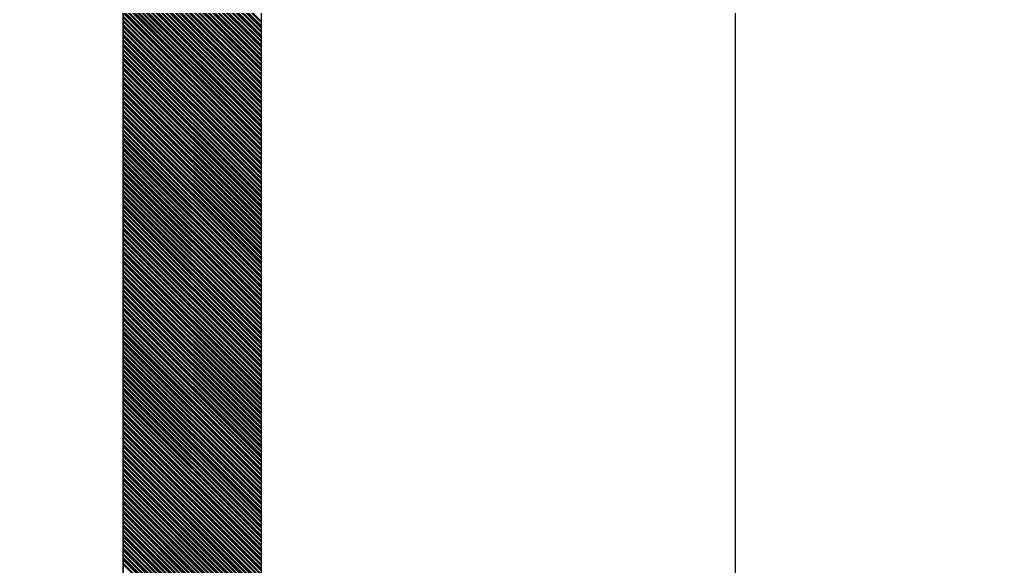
# Model space of a CAD drawing. Extents: x 735054 to 735644, y 4350981 to 4352008.
# Drawn here: x 735292.92 to 735299.99, y 4351954.66 to 4351958.62 of the extents above; entities that cross this region are included whole.
import ezdxf

# ---------------------------------------------------------------- set-up
doc = ezdxf.new("R2010")
doc.units = 0
doc.layers.get('0').update_dxf_attribs({"linetype": 'CONTINUOUS'})

msp = doc.modelspace()

# ---------------------------------------------------------------- linework, layer by layer
at = {"color": 0, "linetype": 'CONTINUOUS'}
for p, q in [((735293.67, 4351881.01), (735293.67, 4351981.01)), ((735293.67, 4351881.01), (735293.67, 4351981.01)), ((735294.67, 4351881.01), (735294.67, 4351981.01)), ((735294.67, 4351881.01), (735294.67, 4351981.01)), ((735294.67, 4351958.6), (735293.67, 4351959.6)), ((735294.67, 4351958.6), (735293.67, 4351959.6)), ((735294.67, 4351958.59), (735293.67, 4351959.59)), ((735294.67, 4351958.59), (735293.67, 4351959.59)), ((735294.67, 4351958.57), (735293.67, 4351959.57)), ((735294.67, 4351958.57), (735293.67, 4351959.57)), ((735294.67, 4351958.56), (735293.67, 4351959.56)), ((735294.67, 4351958.56), (735293.67, 4351959.56)), ((735294.67, 4351958.55), (735293.67, 4351959.55)), ((735294.67, 4351958.55), (735293.67, 4351959.55)), ((735294.67, 4351958.53), (735293.67, 4351959.53)), ((735294.67, 4351958.53), (735293.67, 4351959.53)), ((735294.67, 4351958.52), (735293.67, 4351959.52)), ((735294.67, 4351958.52), (735293.67, 4351959.52)), ((735294.67, 4351958.5), (735293.67, 4351959.5)), ((735294.67, 4351958.5), (735293.67, 4351959.5)), ((735294.67, 4351958.49), (735293.67, 4351959.49)), ((735294.67, 4351958.49), (735293.67, 4351959.49)), ((735294.67, 4351958.48), (735293.67, 4351959.48)), ((735294.67, 4351958.48), (735293.67, 4351959.48)), ((735294.67, 4351958.46), (735293.67, 4351959.46)), ((735294.67, 4351958.46), (735293.67, 4351959.46)), ((735294.67, 4351958.45), (735293.67, 4351959.45)), ((735294.67, 4351958.45), (735293.67, 4351959.45)), ((735294.67, 4351958.43), (735293.67, 4351959.43)), ((735294.67, 4351958.43), (735293.67, 4351959.43)), ((735294.67, 4351958.42), (735293.67, 4351959.42)), ((735294.67, 4351958.42), (735293.67, 4351959.42)), ((735294.67, 4351958.41), (735293.67, 4351959.41)), ((735294.67, 4351958.41), (735293.67, 4351959.41)), ((735294.67, 4351958.39), (735293.67, 4351959.39)), ((735294.67, 4351958.39), (735293.67, 4351959.39)), ((735294.67, 4351958.38), (735293.67, 4351959.38)), ((735294.67, 4351958.38), (735293.67, 4351959.38)), ((735294.67, 4351958.36), (735293.67, 4351959.36)), ((735294.67, 4351958.36), (735293.67, 4351959.36)), ((735294.67, 4351958.35), (735293.67, 4351959.35)), ((735294.67, 4351958.35), (735293.67, 4351959.35)), ((735294.67, 4351958.33), (735293.67, 4351959.33)), ((735294.67, 4351958.33), (735293.67, 4351959.33)), ((735294.67, 4351958.32), (735293.67, 4351959.32)), ((735294.67, 4351958.32), (735293.67, 4351959.32)), ((735294.67, 4351958.31), (735293.67, 4351959.31)), ((735294.67, 4351958.31), (735293.67, 4351959.31)), ((735294.67, 4351958.29), (735293.67, 4351959.29)), ((735294.67, 4351958.29), (735293.67, 4351959.29)), ((735294.67, 4351958.28), (735293.67, 4351959.28)), ((735294.67, 4351958.28), (735293.67, 4351959.28)), ((735294.67, 4351958.26), (735293.67, 4351959.26)), ((735294.67, 4351958.26), (735293.67, 4351959.26)), ((735294.67, 4351958.25), (735293.67, 4351959.25)), ((735294.67, 4351958.25), (735293.67, 4351959.25)), ((735294.67, 4351958.24), (735293.67, 4351959.24)), ((735294.67, 4351958.24), (735293.67, 4351959.24)), ((735294.67, 4351958.22), (735293.67, 4351959.22)), ((735294.67, 4351958.22), (735293.67, 4351959.22)), ((735294.67, 4351958.21), (735293.67, 4351959.21)), ((735294.67, 4351958.21), (735293.67, 4351959.21)), ((735294.67, 4351958.19), (735293.67, 4351959.19)), ((735294.67, 4351958.19), (735293.67, 4351959.19)), ((735294.67, 4351958.18), (735293.67, 4351959.18)), ((735294.67, 4351958.18), (735293.67, 4351959.18)), ((735294.67, 4351958.16), (735293.67, 4351959.16)), ((735294.67, 4351958.16), (735293.67, 4351959.16)), ((735294.67, 4351958.15), (735293.67, 4351959.15)), ((735294.67, 4351958.15), (735293.67, 4351959.15)), ((735294.67, 4351958.14), (735293.67, 4351959.14)), ((735294.67, 4351958.14), (735293.67, 4351959.14)), ((735294.67, 4351958.12), (735293.67, 4351959.12)), ((735294.67, 4351958.12), (735293.67, 4351959.12)), ((735294.67, 4351958.11), (735293.67, 4351959.11)), ((735294.67, 4351958.11), (735293.67, 4351959.11)), ((735294.67, 4351958.09), (735293.67, 4351959.09)), ((735294.67, 4351958.09), (735293.67, 4351959.09)), ((735294.67, 4351958.08), (735293.67, 4351959.08)), ((735294.67, 4351958.08), (735293.67, 4351959.08)), ((735294.67, 4351958.07), (735293.67, 4351959.07)), ((735294.67, 4351958.07), (735293.67, 4351959.07)), ((735294.67, 4351958.05), (735293.67, 4351959.05)), ((735294.67, 4351958.05), (735293.67, 4351959.05)), ((735294.67, 4351958.04), (735293.67, 4351959.04)), ((735294.67, 4351958.04), (735293.67, 4351959.04)), ((735294.67, 4351958.02), (735293.67, 4351959.02)), ((735294.67, 4351958.02), (735293.67, 4351959.02)), ((735294.67, 4351958.01), (735293.67, 4351959.01)), ((735294.67, 4351958.01), (735293.67, 4351959.01)), ((735294.67, 4351958), (735293.67, 4351959)), ((735294.67, 4351958), (735293.67, 4351959)), ((735294.67, 4351957.98), (735293.67, 4351958.98)), ((735294.67, 4351957.98), (735293.67, 4351958.98)), ((735294.67, 4351957.97), (735293.67, 4351958.97)), ((735294.67, 4351957.97), (735293.67, 4351958.97)), ((735294.67, 4351957.95), (735293.67, 4351958.95)), ((735294.67, 4351957.95), (735293.67, 4351958.95)), ((735294.67, 4351957.94), (735293.67, 4351958.94)), ((735294.67, 4351957.94), (735293.67, 4351958.94)), ((735294.67, 4351957.92), (735293.67, 4351958.92)), ((735294.67, 4351957.92), (735293.67, 4351958.92)), ((735294.67, 4351957.91), (735293.67, 4351958.91)), ((735294.67, 4351957.91), (735293.67, 4351958.91)), ((735294.67, 4351957.9), (735293.67, 4351958.9)), ((735294.67, 4351957.9), (735293.67, 4351958.9)), ((735294.67, 4351957.88), (735293.67, 4351958.88)), ((735294.67, 4351957.88), (735293.67, 4351958.88)), ((735294.67, 4351957.87), (735293.67, 4351958.87)), ((735294.67, 4351957.87), (735293.67, 4351958.87)), ((735294.67, 4351957.85), (735293.67, 4351958.85)), ((735294.67, 4351957.85), (735293.67, 4351958.85)), ((735294.67, 4351957.84), (735293.67, 4351958.84)), ((735294.67, 4351957.84), (735293.67, 4351958.84)), ((735294.67, 4351957.83), (735293.67, 4351958.83)), ((735294.67, 4351957.83), (735293.67, 4351958.83)), ((735294.67, 4351957.81), (735293.67, 4351958.81)), ((735294.67, 4351957.81), (735293.67, 4351958.81)), ((735294.67, 4351957.8), (735293.67, 4351958.8)), ((735294.67, 4351957.8), (735293.67, 4351958.8)), ((735294.67, 4351957.78), (735293.67, 4351958.78)), ((735294.67, 4351957.78), (735293.67, 4351958.78)), ((735294.67, 4351957.77), (735293.67, 4351958.77)), ((735294.67, 4351957.77), (735293.67, 4351958.77)), ((735294.67, 4351957.75), (735293.67, 4351958.75)), ((735294.67, 4351957.75), (735293.67, 4351958.75)), ((735294.67, 4351957.74), (735293.67, 4351958.74)), ((735294.67, 4351957.74), (735293.67, 4351958.74)), ((735294.67, 4351957.73), (735293.67, 4351958.73)), ((735294.67, 4351957.73), (735293.67, 4351958.73)), ((735294.67, 4351957.71), (735293.67, 4351958.71)), ((735294.67, 4351957.71), (735293.67, 4351958.71)), ((735294.67, 4351957.7), (735293.67, 4351958.7)), ((735294.67, 4351957.7), (735293.67, 4351958.7)), ((735294.67, 4351957.68), (735293.67, 4351958.68)), ((735294.67, 4351957.68), (735293.67, 4351958.68)), ((735294.67, 4351957.67), (735293.67, 4351958.67)), ((735294.67, 4351957.67), (735293.67, 4351958.67)), ((735294.67, 4351957.66), (735293.67, 4351958.66)), ((735294.67, 4351957.66), (735293.67, 4351958.66)), ((735294.67, 4351957.64), (735293.67, 4351958.64)), ((735294.67, 4351957.64), (735293.67, 4351958.64)), ((735294.67, 4351957.63), (735293.67, 4351958.63)), ((735294.67, 4351957.63), (735293.67, 4351958.63)), ((735294.67, 4351957.61), (735293.67, 4351958.61)), ((735294.67, 4351957.61), (735293.67, 4351958.61)), ((735294.67, 4351957.6), (735293.67, 4351958.6)), ((735294.67, 4351957.6), (735293.67, 4351958.6)), ((735294.67, 4351957.58), (735293.67, 4351958.58)), ((735294.67, 4351957.58), (735293.67, 4351958.58)), ((735294.67, 4351957.57), (735293.67, 4351958.57)), ((735294.67, 4351957.57), (735293.67, 4351958.57)), ((735294.67, 4351957.56), (735293.67, 4351958.56)), ((735294.67, 4351957.56), (735293.67, 4351958.56)), ((735294.67, 4351957.54), (735293.67, 4351958.54)), ((735294.67, 4351957.54), (735293.67, 4351958.54)), ((735294.67, 4351957.53), (735293.67, 4351958.53)), ((735294.67, 4351957.53), (735293.67, 4351958.53)), ((735294.67, 4351957.51), (735293.67, 4351958.51)), ((735294.67, 4351957.51), (735293.67, 4351958.51)), ((735294.67, 4351957.5), (735293.67, 4351958.5)), ((735294.67, 4351957.5), (735293.67, 4351958.5)), ((735294.67, 4351957.49), (735293.67, 4351958.49)), ((735294.67, 4351957.49), (735293.67, 4351958.49)), ((735294.67, 4351957.47), (735293.67, 4351958.47)), ((735294.67, 4351957.47), (735293.67, 4351958.47)), ((735294.67, 4351957.46), (735293.67, 4351958.46)), ((735294.67, 4351957.46), (735293.67, 4351958.46)), ((735294.67, 4351957.44), (735293.67, 4351958.44)), ((735294.67, 4351957.44), (735293.67, 4351958.44)), ((735294.67, 4351957.43), (735293.67, 4351958.43)), ((735294.67, 4351957.43), (735293.67, 4351958.43)), ((735294.67, 4351957.42), (735293.67, 4351958.42)), ((735294.67, 4351957.42), (735293.67, 4351958.42)), ((735294.67, 4351957.4), (735293.67, 4351958.4)), ((735294.67, 4351957.4), (735293.67, 4351958.4)), ((735294.67, 4351957.39), (735293.67, 4351958.39)), ((735294.67, 4351957.39), (735293.67, 4351958.39)), ((735294.67, 4351957.37), (735293.67, 4351958.37)), ((735294.67, 4351957.37), (735293.67, 4351958.37)), ((735294.67, 4351957.36), (735293.67, 4351958.36)), ((735294.67, 4351957.36), (735293.67, 4351958.36)), ((735294.67, 4351957.34), (735293.67, 4351958.34)), ((735294.67, 4351957.34), (735293.67, 4351958.34)), ((735294.67, 4351957.33), (735293.67, 4351958.33)), ((735294.67, 4351957.33), (735293.67, 4351958.33)), ((735294.67, 4351957.32), (735293.67, 4351958.32)), ((735294.67, 4351957.32), (735293.67, 4351958.32)), ((735294.67, 4351957.3), (735293.67, 4351958.3)), ((735294.67, 4351957.3), (735293.67, 4351958.3)), ((735294.67, 4351957.29), (735293.67, 4351958.29)), ((735294.67, 4351957.29), (735293.67, 4351958.29)), ((735294.67, 4351957.27), (735293.67, 4351958.27)), ((735294.67, 4351957.27), (735293.67, 4351958.27)), ((735294.67, 4351957.26), (735293.67, 4351958.26)), ((735294.67, 4351957.26), (735293.67, 4351958.26)), ((735294.67, 4351957.25), (735293.67, 4351958.25)), ((735294.67, 4351957.25), (735293.67, 4351958.25)), ((735294.67, 4351957.23), (735293.67, 4351958.23)), ((735294.67, 4351957.23), (735293.67, 4351958.23)), ((735294.67, 4351957.22), (735293.67, 4351958.22)), ((735294.67, 4351957.22), (735293.67, 4351958.22)), ((735294.67, 4351957.2), (735293.67, 4351958.2)), ((735294.67, 4351957.2), (735293.67, 4351958.2)), ((735294.67, 4351957.19), (735293.67, 4351958.19)), ((735294.67, 4351957.19), (735293.67, 4351958.19)), ((735294.67, 4351957.17), (735293.67, 4351958.17)), ((735294.67, 4351957.17), (735293.67, 4351958.17)), ((735294.67, 4351957.16), (735293.67, 4351958.16)), ((735294.67, 4351957.16), (735293.67, 4351958.16)), ((735294.67, 4351957.15), (735293.67, 4351958.15)), ((735294.67, 4351957.15), (735293.67, 4351958.15)), ((735294.67, 4351957.13), (735293.67, 4351958.13)), ((735294.67, 4351957.13), (735293.67, 4351958.13)), ((735294.67, 4351957.12), (735293.67, 4351958.12)), ((735294.67, 4351957.12), (735293.67, 4351958.12)), ((735294.67, 4351957.1), (735293.67, 4351958.1)), ((735294.67, 4351957.1), (735293.67, 4351958.1)), ((735294.67, 4351957.09), (735293.67, 4351958.09)), ((735294.67, 4351957.09), (735293.67, 4351958.09)), ((735294.67, 4351957.08), (735293.67, 4351958.08)), ((735294.67, 4351957.08), (735293.67, 4351958.08)), ((735294.67, 4351957.06), (735293.67, 4351958.06)), ((735294.67, 4351957.06), (735293.67, 4351958.06)), ((735294.67, 4351957.05), (735293.67, 4351958.05)), ((735294.67, 4351957.05), (735293.67, 4351958.05)), ((735294.67, 4351957.03), (735293.67, 4351958.03)), ((735294.67, 4351957.03), (735293.67, 4351958.03)), ((735294.67, 4351957.02), (735293.67, 4351958.02)), ((735294.67, 4351957.02), (735293.67, 4351958.02)), ((735294.67, 4351957.01), (735293.67, 4351958.01)), ((735294.67, 4351957.01), (735293.67, 4351958.01)), ((735294.67, 4351956.99), (735293.67, 4351957.99)), ((735294.67, 4351956.99), (735293.67, 4351957.99)), ((735294.67, 4351956.98), (735293.67, 4351957.98)), ((735294.67, 4351956.98), (735293.67, 4351957.98)), ((735294.67, 4351956.96), (735293.67, 4351957.96)), ((735294.67, 4351956.96), (735293.67, 4351957.96)), ((735294.67, 4351956.95), (735293.67, 4351957.95)), ((735294.67, 4351956.95), (735293.67, 4351957.95)), ((735294.67, 4351956.93), (735293.67, 4351957.93)), ((735294.67, 4351956.93), (735293.67, 4351957.93)), ((735294.67, 4351956.92), (735293.67, 4351957.92)), ((735294.67, 4351956.92), (735293.67, 4351957.92)), ((735294.67, 4351956.91), (735293.67, 4351957.91)), ((735294.67, 4351956.91), (735293.67, 4351957.91)), ((735294.67, 4351956.89), (735293.67, 4351957.89)), ((735294.67, 4351956.89), (735293.67, 4351957.89)), ((735294.67, 4351956.88), (735293.67, 4351957.88)), ((735294.67, 4351956.88), (735293.67, 4351957.88)), ((735294.67, 4351956.86), (735293.67, 4351957.86)), ((735294.67, 4351956.86), (735293.67, 4351957.86)), ((735294.67, 4351956.85), (735293.67, 4351957.85)), ((735294.67, 4351956.85), (735293.67, 4351957.85)), ((735294.67, 4351956.84), (735293.67, 4351957.84)), ((735294.67, 4351956.84), (735293.67, 4351957.84)), ((735294.67, 4351956.82), (735293.67, 4351957.82)), ((735294.67, 4351956.82), (735293.67, 4351957.82)), ((735294.67, 4351956.81), (735293.67, 4351957.81)), ((735294.67, 4351956.81), (735293.67, 4351957.81)), ((735294.67, 4351956.79), (735293.67, 4351957.79)), ((735294.67, 4351956.79), (735293.67, 4351957.79)), ((735294.67, 4351956.78), (735293.67, 4351957.78)), ((735294.67, 4351956.78), (735293.67, 4351957.78)), ((735294.67, 4351956.76), (735293.67, 4351957.76)), ((735294.67, 4351956.76), (735293.67, 4351957.76)), ((735294.67, 4351956.75), (735293.67, 4351957.75)), ((735294.67, 4351956.75), (735293.67, 4351957.75)), ((735294.67, 4351956.74), (735293.67, 4351957.74)), ((735294.67, 4351956.74), (735293.67, 4351957.74)), ((735294.67, 4351956.72), (735293.67, 4351957.72)), ((735294.67, 4351956.72), (735293.67, 4351957.72)), ((735294.67, 4351956.71), (735293.67, 4351957.71)), ((735294.67, 4351956.71), (735293.67, 4351957.71)), ((735294.67, 4351956.69), (735293.67, 4351957.69)), ((735294.67, 4351956.69), (735293.67, 4351957.69)), ((735294.67, 4351956.68), (735293.67, 4351957.68)), ((735294.67, 4351956.68), (735293.67, 4351957.68)), ((735294.67, 4351956.67), (735293.67, 4351957.67)), ((735294.67, 4351956.67), (735293.67, 4351957.67)), ((735294.67, 4351956.65), (735293.67, 4351957.65)), ((735294.67, 4351956.65), (735293.67, 4351957.65)), ((735294.67, 4351956.64), (735293.67, 4351957.64)), ((735294.67, 4351956.64), (735293.67, 4351957.64)), ((735294.67, 4351956.62), (735293.67, 4351957.62)), ((735294.67, 4351956.62), (735293.67, 4351957.62)), ((735294.67, 4351956.61), (735293.67, 4351957.61)), ((735294.67, 4351956.61), (735293.67, 4351957.61)), ((735294.67, 4351956.59), (735293.67, 4351957.59)), ((735294.67, 4351956.59), (735293.67, 4351957.59)), ((735294.67, 4351956.58), (735293.67, 4351957.58)), ((735294.67, 4351956.58), (735293.67, 4351957.58)), ((735294.67, 4351956.57), (735293.67, 4351957.57)), ((735294.67, 4351956.57), (735293.67, 4351957.57)), ((735294.67, 4351956.55), (735293.67, 4351957.55)), ((735294.67, 4351956.55), (735293.67, 4351957.55)), ((735294.67, 4351956.54), (735293.67, 4351957.54)), ((735294.67, 4351956.54), (735293.67, 4351957.54)), ((735294.67, 4351956.52), (735293.67, 4351957.52)), ((735294.67, 4351956.52), (735293.67, 4351957.52)), ((735294.67, 4351956.51), (735293.67, 4351957.51)), ((735294.67, 4351956.51), (735293.67, 4351957.51)), ((735294.67, 4351956.5), (735293.67, 4351957.5)), ((735294.67, 4351956.5), (735293.67, 4351957.5)), ((735294.67, 4351956.48), (735293.67, 4351957.48)), ((735294.67, 4351956.48), (735293.67, 4351957.48)), ((735294.67, 4351956.47), (735293.67, 4351957.47)), ((735294.67, 4351956.47), (735293.67, 4351957.47)), ((735294.67, 4351956.45), (735293.67, 4351957.45)), ((735294.67, 4351956.45), (735293.67, 4351957.45)), ((735294.67, 4351956.44), (735293.67, 4351957.44)), ((735294.67, 4351956.44), (735293.67, 4351957.44)), ((735294.67, 4351956.43), (735293.67, 4351957.43)), ((735294.67, 4351956.43), (735293.67, 4351957.43)), ((735294.67, 4351956.41), (735293.67, 4351957.41)), ((735294.67, 4351956.41), (735293.67, 4351957.41)), ((735294.67, 4351956.4), (735293.67, 4351957.4)), ((735294.67, 4351956.4), (735293.67, 4351957.4)), ((735294.67, 4351956.38), (735293.67, 4351957.38)), ((735294.67, 4351956.38), (735293.67, 4351957.38)), ((735294.67, 4351956.37), (735293.67, 4351957.37)), ((735294.67, 4351956.37), (735293.67, 4351957.37)), ((735294.67, 4351956.35), (735293.67, 4351957.35)), ((735294.67, 4351956.35), (735293.67, 4351957.35)), ((735294.67, 4351956.34), (735293.67, 4351957.34)), ((735294.67, 4351956.34), (735293.67, 4351957.34)), ((735294.67, 4351956.33), (735293.67, 4351957.33)), ((735294.67, 4351956.33), (735293.67, 4351957.33)), ((735294.67, 4351956.31), (735293.67, 4351957.31)), ((735294.67, 4351956.31), (735293.67, 4351957.31)), ((735294.67, 4351956.3), (735293.67, 4351957.3)), ((735294.67, 4351956.3), (735293.67, 4351957.3)), ((735294.67, 4351956.28), (735293.67, 4351957.28)), ((735294.67, 4351956.28), (735293.67, 4351957.28)), ((735294.67, 4351956.27), (735293.67, 4351957.27)), ((735294.67, 4351956.27), (735293.67, 4351957.27)), ((735294.67, 4351956.26), (735293.67, 4351957.26)), ((735294.67, 4351956.26), (735293.67, 4351957.26)), ((735294.67, 4351956.24), (735293.67, 4351957.24)), ((735294.67, 4351956.24), (735293.67, 4351957.24)), ((735294.67, 4351956.23), (735293.67, 4351957.23)), ((735294.67, 4351956.23), (735293.67, 4351957.23)), ((735294.67, 4351956.21), (735293.67, 4351957.21)), ((735294.67, 4351956.21), (735293.67, 4351957.21)), ((735294.67, 4351956.2), (735293.67, 4351957.2)), ((735294.67, 4351956.2), (735293.67, 4351957.2)), ((735294.67, 4351956.18), (735293.67, 4351957.18)), ((735294.67, 4351956.18), (735293.67, 4351957.18)), ((735294.67, 4351956.17), (735293.67, 4351957.17)), ((735294.67, 4351956.17), (735293.67, 4351957.17)), ((735294.67, 4351956.16), (735293.67, 4351957.16)), ((735294.67, 4351956.16), (735293.67, 4351957.16)), ((735294.67, 4351956.14), (735293.67, 4351957.14)), ((735294.67, 4351956.14), (735293.67, 4351957.14)), ((735294.67, 4351956.13), (735293.67, 4351957.13)), ((735294.67, 4351956.13), (735293.67, 4351957.13)), ((735294.67, 4351956.11), (735293.67, 4351957.11)), ((735294.67, 4351956.11), (735293.67, 4351957.11)), ((735294.67, 4351956.1), (735293.67, 4351957.1)), ((735294.67, 4351956.1), (735293.67, 4351957.1)), ((735294.67, 4351956.09), (735293.67, 4351957.09)), ((735294.67, 4351956.09), (735293.67, 4351957.09)), ((735294.67, 4351956.07), (735293.67, 4351957.07)), ((735294.67, 4351956.07), (735293.67, 4351957.07)), ((735294.67, 4351956.06), (735293.67, 4351957.06)), ((735294.67, 4351956.06), (735293.67, 4351957.06)), ((735294.67, 4351956.04), (735293.67, 4351957.04)), ((735294.67, 4351956.04), (735293.67, 4351957.04)), ((735294.67, 4351956.03), (735293.67, 4351957.03)), ((735294.67, 4351956.03), (735293.67, 4351957.03)), ((735294.67, 4351956.02), (735293.67, 4351957.02)), ((735294.67, 4351956.02), (735293.67, 4351957.02)), ((735294.67, 4351956), (735293.67, 4351957)), ((735294.67, 4351956), (735293.67, 4351957)), ((735294.67, 4351955.99), (735293.67, 4351956.99)), ((735294.67, 4351955.99), (735293.67, 4351956.99)), ((735294.67, 4351955.97), (735293.67, 4351956.97)), ((735294.67, 4351955.97), (735293.67, 4351956.97)), ((735294.67, 4351955.96), (735293.67, 4351956.96)), ((735294.67, 4351955.96), (735293.67, 4351956.96)), ((735294.67, 4351955.94), (735293.67, 4351956.94)), ((735294.67, 4351955.94), (735293.67, 4351956.94)), ((735294.67, 4351955.93), (735293.67, 4351956.93)), ((735294.67, 4351955.93), (735293.67, 4351956.93)), ((735294.67, 4351955.92), (735293.67, 4351956.92)), ((735294.67, 4351955.92), (735293.67, 4351956.92)), ((735294.67, 4351955.9), (735293.67, 4351956.9)), ((735294.67, 4351955.9), (735293.67, 4351956.9)), ((735294.67, 4351955.89), (735293.67, 4351956.89)), ((735294.67, 4351955.89), (735293.67, 4351956.89)), ((735294.67, 4351955.87), (735293.67, 4351956.87)), ((735294.67, 4351955.87), (735293.67, 4351956.87)), ((735294.67, 4351955.86), (735293.67, 4351956.86)), ((735294.67, 4351955.86), (735293.67, 4351956.86)), ((735294.67, 4351955.85), (735293.67, 4351956.85)), ((735294.67, 4351955.85), (735293.67, 4351956.85)), ((735294.67, 4351955.83), (735293.67, 4351956.83)), ((735294.67, 4351955.83), (735293.67, 4351956.83)), ((735294.67, 4351955.82), (735293.67, 4351956.82)), ((735294.67, 4351955.82), (735293.67, 4351956.82)), ((735294.67, 4351955.8), (735293.67, 4351956.8)), ((735294.67, 4351955.8), (735293.67, 4351956.8)), ((735294.67, 4351955.79), (735293.67, 4351956.79)), ((735294.67, 4351955.79), (735293.67, 4351956.79)), ((735294.67, 4351955.77), (735293.67, 4351956.77)), ((735294.67, 4351955.77), (735293.67, 4351956.77)), ((735294.67, 4351955.76), (735293.67, 4351956.76)), ((735294.67, 4351955.76), (735293.67, 4351956.76)), ((735294.67, 4351955.75), (735293.67, 4351956.75)), ((735294.67, 4351955.75), (735293.67, 4351956.75)), ((735294.67, 4351955.73), (735293.67, 4351956.73)), ((735294.67, 4351955.73), (735293.67, 4351956.73)), ((735294.67, 4351955.72), (735293.67, 4351956.72)), ((735294.67, 4351955.72), (735293.67, 4351956.72)), ((735294.67, 4351955.7), (735293.67, 4351956.7)), ((735294.67, 4351955.7), (735293.67, 4351956.7)), ((735294.67, 4351955.69), (735293.67, 4351956.69)), ((735294.67, 4351955.69), (735293.67, 4351956.69)), ((735294.67, 4351955.68), (735293.67, 4351956.68)), ((735294.67, 4351955.68), (735293.67, 4351956.68)), ((735294.67, 4351955.66), (735293.67, 4351956.66)), ((735294.67, 4351955.66), (735293.67, 4351956.66)), ((735294.67, 4351955.65), (735293.67, 4351956.65)), ((735294.67, 4351955.65), (735293.67, 4351956.65)), ((735294.67, 4351955.63), (735293.67, 4351956.63)), ((735294.67, 4351955.63), (735293.67, 4351956.63)), ((735294.67, 4351955.62), (735293.67, 4351956.62)), ((735294.67, 4351955.62), (735293.67, 4351956.62)), ((735294.67, 4351955.61), (735293.67, 4351956.61)), ((735294.67, 4351955.61), (735293.67, 4351956.61)), ((735294.67, 4351955.59), (735293.67, 4351956.59)), ((735294.67, 4351955.59), (735293.67, 4351956.59)), ((735294.67, 4351955.58), (735293.67, 4351956.58)), ((735294.67, 4351955.58), (735293.67, 4351956.58)), ((735294.67, 4351955.56), (735293.67, 4351956.56)), ((735294.67, 4351955.56), (735293.67, 4351956.56)), ((735294.67, 4351955.55), (735293.67, 4351956.55)), ((735294.67, 4351955.55), (735293.67, 4351956.55)), ((735294.67, 4351955.53), (735293.67, 4351956.53)), ((735294.67, 4351955.53), (735293.67, 4351956.53)), ((735294.67, 4351955.52), (735293.67, 4351956.52)), ((735294.67, 4351955.52), (735293.67, 4351956.52)), ((735294.67, 4351955.51), (735293.67, 4351956.51)), ((735294.67, 4351955.51), (735293.67, 4351956.51)), ((735294.67, 4351955.49), (735293.67, 4351956.49)), ((735294.67, 4351955.49), (735293.67, 4351956.49)), ((735294.67, 4351955.48), (735293.67, 4351956.48)), ((735294.67, 4351955.48), (735293.67, 4351956.48)), ((735294.67, 4351955.46), (735293.67, 4351956.46)), ((735294.67, 4351955.46), (735293.67, 4351956.46)), ((735294.67, 4351955.45), (735293.67, 4351956.45)), ((735294.67, 4351955.45), (735293.67, 4351956.45)), ((735294.67, 4351955.44), (735293.67, 4351956.44)), ((735294.67, 4351955.44), (735293.67, 4351956.44)), ((735294.67, 4351955.42), (735293.67, 4351956.42)), ((735294.67, 4351955.42), (735293.67, 4351956.42)), ((735294.67, 4351955.41), (735293.67, 4351956.41)), ((735294.67, 4351955.41), (735293.67, 4351956.41)), ((735294.67, 4351955.39), (735293.67, 4351956.39)), ((735294.67, 4351955.39), (735293.67, 4351956.39)), ((735294.67, 4351955.38), (735293.67, 4351956.38)), ((735294.67, 4351955.38), (735293.67, 4351956.38)), ((735294.67, 4351955.36), (735293.67, 4351956.36)), ((735294.67, 4351955.36), (735293.67, 4351956.36)), ((735294.67, 4351955.35), (735293.67, 4351956.35)), ((735294.67, 4351955.35), (735293.67, 4351956.35)), ((735294.67, 4351955.34), (735293.67, 4351956.34)), ((735294.67, 4351955.34), (735293.67, 4351956.34)), ((735294.67, 4351955.32), (735293.67, 4351956.32)), ((735294.67, 4351955.32), (735293.67, 4351956.32)), ((735294.67, 4351955.31), (735293.67, 4351956.31)), ((735294.67, 4351955.31), (735293.67, 4351956.31)), ((735294.67, 4351955.29), (735293.67, 4351956.29)), ((735294.67, 4351955.29), (735293.67, 4351956.29)), ((735294.67, 4351955.28), (735293.67, 4351956.28)), ((735294.67, 4351955.28), (735293.67, 4351956.28)), ((735294.67, 4351955.27), (735293.67, 4351956.27)), ((735294.67, 4351955.27), (735293.67, 4351956.27)), ((735294.67, 4351955.25), (735293.67, 4351956.25)), ((735294.67, 4351955.25), (735293.67, 4351956.25)), ((735294.67, 4351955.24), (735293.67, 4351956.24)), ((735294.67, 4351955.24), (735293.67, 4351956.24)), ((735294.67, 4351955.22), (735293.67, 4351956.22)), ((735294.67, 4351955.22), (735293.67, 4351956.22)), ((735294.67, 4351955.21), (735293.67, 4351956.21)), ((735294.67, 4351955.21), (735293.67, 4351956.21)), ((735294.67, 4351955.19), (735293.67, 4351956.19)), ((735294.67, 4351955.19), (735293.67, 4351956.19)), ((735294.67, 4351955.18), (735293.67, 4351956.18)), ((735294.67, 4351955.18), (735293.67, 4351956.18)), ((735294.67, 4351955.17), (735293.67, 4351956.17)), ((735294.67, 4351955.17), (735293.67, 4351956.17)), ((735294.67, 4351955.15), (735293.67, 4351956.15)), ((735294.67, 4351955.15), (735293.67, 4351956.15)), ((735294.67, 4351955.14), (735293.67, 4351956.14)), ((735294.67, 4351955.14), (735293.67, 4351956.14)), ((735294.67, 4351955.12), (735293.67, 4351956.12)), ((735294.67, 4351955.12), (735293.67, 4351956.12)), ((735294.67, 4351955.11), (735293.67, 4351956.11)), ((735294.67, 4351955.11), (735293.67, 4351956.11)), ((735294.67, 4351955.1), (735293.67, 4351956.1)), ((735294.67, 4351955.1), (735293.67, 4351956.1)), ((735294.67, 4351955.08), (735293.67, 4351956.08)), ((735294.67, 4351955.08), (735293.67, 4351956.08)), ((735294.67, 4351955.07), (735293.67, 4351956.07)), ((735294.67, 4351955.07), (735293.67, 4351956.07)), ((735294.67, 4351955.05), (735293.67, 4351956.05)), ((735294.67, 4351955.05), (735293.67, 4351956.05)), ((735294.67, 4351955.04), (735293.67, 4351956.04)), ((735294.67, 4351955.04), (735293.67, 4351956.04)), ((735294.67, 4351955.03), (735293.67, 4351956.03)), ((735294.67, 4351955.03), (735293.67, 4351956.03)), ((735294.67, 4351955.01), (735293.67, 4351956.01)), ((735294.67, 4351955.01), (735293.67, 4351956.01)), ((735294.67, 4351955), (735293.67, 4351956)), ((735294.67, 4351955), (735293.67, 4351956)), ((735294.67, 4351954.98), (735293.67, 4351955.98)), ((735294.67, 4351954.98), (735293.67, 4351955.98)), ((735294.67, 4351954.97), (735293.67, 4351955.97)), ((735294.67, 4351954.97), (735293.67, 4351955.97)), ((735294.67, 4351954.95), (735293.67, 4351955.95)), ((735294.67, 4351954.95), (735293.67, 4351955.95)), ((735294.67, 4351954.94), (735293.67, 4351955.94)), ((735294.67, 4351954.94), (735293.67, 4351955.94)), ((735294.67, 4351954.93), (735293.67, 4351955.93)), ((735294.67, 4351954.93), (735293.67, 4351955.93)), ((735294.67, 4351954.91), (735293.67, 4351955.91)), ((735294.67, 4351954.91), (735293.67, 4351955.91)), ((735294.67, 4351954.9), (735293.67, 4351955.9)), ((735294.67, 4351954.9), (735293.67, 4351955.9)), ((735294.67, 4351954.88), (735293.67, 4351955.88)), ((735294.67, 4351954.88), (735293.67, 4351955.88)), ((735294.67, 4351954.87), (735293.67, 4351955.87)), ((735294.67, 4351954.87), (735293.67, 4351955.87)), ((735294.67, 4351954.86), (735293.67, 4351955.86)), ((735294.67, 4351954.86), (735293.67, 4351955.86)), ((735294.67, 4351954.84), (735293.67, 4351955.84)), ((735294.67, 4351954.84), (735293.67, 4351955.84)), ((735294.67, 4351954.83), (735293.67, 4351955.83)), ((735294.67, 4351954.83), (735293.67, 4351955.83)), ((735294.67, 4351954.81), (735293.67, 4351955.81)), ((735294.67, 4351954.81), (735293.67, 4351955.81)), ((735294.67, 4351954.8), (735293.67, 4351955.8)), ((735294.67, 4351954.8), (735293.67, 4351955.8)), ((735294.67, 4351954.78), (735293.67, 4351955.78)), ((735294.67, 4351954.78), (735293.67, 4351955.78)), ((735294.67, 4351954.77), (735293.67, 4351955.77)), ((735294.67, 4351954.77), (735293.67, 4351955.77)), ((735294.67, 4351954.76), (735293.67, 4351955.76)), ((735294.67, 4351954.76), (735293.67, 4351955.76)), ((735294.67, 4351954.74), (735293.67, 4351955.74)), ((735294.67, 4351954.74), (735293.67, 4351955.74)), ((735294.67, 4351954.73), (735293.67, 4351955.73)), ((735294.67, 4351954.73), (735293.67, 4351955.73)), ((735294.67, 4351954.71), (735293.67, 4351955.71)), ((735294.67, 4351954.71), (735293.67, 4351955.71)), ((735294.67, 4351954.7), (735293.67, 4351955.7)), ((735294.67, 4351954.7), (735293.67, 4351955.7)), ((735294.67, 4351954.69), (735293.67, 4351955.69)), ((735294.67, 4351954.69), (735293.67, 4351955.69)), ((735294.67, 4351954.67), (735293.67, 4351955.67)), ((735294.67, 4351954.67), (735293.67, 4351955.67)), ((735294.67, 4351954.66), (735293.67, 4351955.66)), ((735294.67, 4351954.66), (735293.67, 4351955.66)), ((735294.67, 4351954.64), (735293.67, 4351955.64)), ((735294.67, 4351954.64), (735293.67, 4351955.64)), ((735294.67, 4351954.63), (735293.67, 4351955.63)), ((735294.67, 4351954.63), (735293.67, 4351955.63)), ((735294.67, 4351954.62), (735293.67, 4351955.62)), ((735294.67, 4351954.62), (735293.67, 4351955.62)), ((735294.67, 4351954.6), (735293.67, 4351955.6)), ((735294.67, 4351954.6), (735293.67, 4351955.6)), ((735294.67, 4351954.59), (735293.67, 4351955.59)), ((735294.67, 4351954.59), (735293.67, 4351955.59)), ((735294.67, 4351954.57), (735293.67, 4351955.57)), ((735294.67, 4351954.57), (735293.67, 4351955.57)), ((735294.67, 4351954.56), (735293.67, 4351955.56)), ((735294.67, 4351954.56), (735293.67, 4351955.56)), ((735294.67, 4351954.54), (735293.67, 4351955.54)), ((735294.67, 4351954.54), (735293.67, 4351955.54)), ((735294.67, 4351954.53), (735293.67, 4351955.53)), ((735294.67, 4351954.53), (735293.67, 4351955.53)), ((735294.67, 4351954.52), (735293.67, 4351955.52)), ((735294.67, 4351954.52), (735293.67, 4351955.52)), ((735294.67, 4351954.5), (735293.67, 4351955.5)), ((735294.67, 4351954.5), (735293.67, 4351955.5)), ((735294.67, 4351954.49), (735293.67, 4351955.49)), ((735294.67, 4351954.49), (735293.67, 4351955.49)), ((735294.67, 4351954.47), (735293.67, 4351955.47)), ((735294.67, 4351954.47), (735293.67, 4351955.47)), ((735294.67, 4351954.46), (735293.67, 4351955.46)), ((735294.67, 4351954.46), (735293.67, 4351955.46)), ((735294.67, 4351954.45), (735293.67, 4351955.45)), ((735294.67, 4351954.45), (735293.67, 4351955.45)), ((735294.67, 4351954.43), (735293.67, 4351955.43)), ((735294.67, 4351954.43), (735293.67, 4351955.43)), ((735294.67, 4351954.42), (735293.67, 4351955.42)), ((735294.67, 4351954.42), (735293.67, 4351955.42)), ((735294.67, 4351954.4), (735293.67, 4351955.4)), ((735294.67, 4351954.4), (735293.67, 4351955.4)), ((735294.67, 4351954.39), (735293.67, 4351955.39)), ((735294.67, 4351954.39), (735293.67, 4351955.39)), ((735294.67, 4351954.37), (735293.67, 4351955.37)), ((735294.67, 4351954.37), (735293.67, 4351955.37)), ((735294.67, 4351954.36), (735293.67, 4351955.36)), ((735294.67, 4351954.36), (735293.67, 4351955.36)), ((735294.67, 4351954.35), (735293.67, 4351955.35)), ((735294.67, 4351954.35), (735293.67, 4351955.35)), ((735294.67, 4351954.33), (735293.67, 4351955.33)), ((735294.67, 4351954.33), (735293.67, 4351955.33)), ((735294.67, 4351954.32), (735293.67, 4351955.32)), ((735294.67, 4351954.32), (735293.67, 4351955.32)), ((735294.67, 4351954.3), (735293.67, 4351955.3)), ((735294.67, 4351954.3), (735293.67, 4351955.3)), ((735294.67, 4351954.29), (735293.67, 4351955.29)), ((735294.67, 4351954.29), (735293.67, 4351955.29)), ((735294.67, 4351954.28), (735293.67, 4351955.28)), ((735294.67, 4351954.28), (735293.67, 4351955.28)), ((735294.67, 4351954.26), (735293.67, 4351955.26)), ((735294.67, 4351954.26), (735293.67, 4351955.26)), ((735294.67, 4351954.25), (735293.67, 4351955.25)), ((735294.67, 4351954.25), (735293.67, 4351955.25)), ((735294.67, 4351954.23), (735293.67, 4351955.23)), ((735294.67, 4351954.23), (735293.67, 4351955.23)), ((735294.67, 4351954.22), (735293.67, 4351955.22)), ((735294.67, 4351954.22), (735293.67, 4351955.22)), ((735294.67, 4351954.2), (735293.67, 4351955.2)), ((735294.67, 4351954.2), (735293.67, 4351955.2)), ((735294.67, 4351954.19), (735293.67, 4351955.19)), ((735294.67, 4351954.19), (735293.67, 4351955.19)), ((735294.67, 4351954.18), (735293.67, 4351955.18)), ((735294.67, 4351954.18), (735293.67, 4351955.18)), ((735294.67, 4351954.16), (735293.67, 4351955.16)), ((735294.67, 4351954.16), (735293.67, 4351955.16)), ((735294.67, 4351954.15), (735293.67, 4351955.15)), ((735294.67, 4351954.15), (735293.67, 4351955.15)), ((735294.67, 4351954.13), (735293.67, 4351955.13)), ((735294.67, 4351954.13), (735293.67, 4351955.13)), ((735294.67, 4351954.12), (735293.67, 4351955.12)), ((735294.67, 4351954.12), (735293.67, 4351955.12)), ((735294.67, 4351954.11), (735293.67, 4351955.11)), ((735294.67, 4351954.11), (735293.67, 4351955.11)), ((735294.67, 4351954.09), (735293.67, 4351955.09)), ((735294.67, 4351954.09), (735293.67, 4351955.09)), ((735294.67, 4351954.08), (735293.67, 4351955.08)), ((735294.67, 4351954.08), (735293.67, 4351955.08)), ((735294.67, 4351954.06), (735293.67, 4351955.06)), ((735294.67, 4351954.06), (735293.67, 4351955.06)), ((735294.67, 4351954.05), (735293.67, 4351955.05)), ((735294.67, 4351954.05), (735293.67, 4351955.05)), ((735294.67, 4351954.04), (735293.67, 4351955.04)), ((735294.67, 4351954.04), (735293.67, 4351955.04)), ((735294.67, 4351954.02), (735293.67, 4351955.02)), ((735294.67, 4351954.02), (735293.67, 4351955.02)), ((735294.67, 4351954.01), (735293.67, 4351955.01)), ((735294.67, 4351954.01), (735293.67, 4351955.01)), ((735294.67, 4351953.99), (735293.67, 4351954.99)), ((735294.67, 4351953.99), (735293.67, 4351954.99)), ((735294.67, 4351953.98), (735293.67, 4351954.98)), ((735294.67, 4351953.98), (735293.67, 4351954.98)), ((735294.67, 4351953.96), (735293.67, 4351954.96)), ((735294.67, 4351953.96), (735293.67, 4351954.96)), ((735294.67, 4351953.95), (735293.67, 4351954.95)), ((735294.67, 4351953.95), (735293.67, 4351954.95)), ((735294.67, 4351953.94), (735293.67, 4351954.94)), ((735294.67, 4351953.94), (735293.67, 4351954.94)), ((735294.67, 4351953.92), (735293.67, 4351954.92)), ((735294.67, 4351953.92), (735293.67, 4351954.92)), ((735294.67, 4351953.91), (735293.67, 4351954.91)), ((735294.67, 4351953.91), (735293.67, 4351954.91)), ((735294.67, 4351953.89), (735293.67, 4351954.89)), ((735294.67, 4351953.89), (735293.67, 4351954.89)), ((735294.67, 4351953.88), (735293.67, 4351954.88)), ((735294.67, 4351953.88), (735293.67, 4351954.88)), ((735294.67, 4351953.87), (735293.67, 4351954.87)), ((735294.67, 4351953.87), (735293.67, 4351954.87)), ((735294.67, 4351953.85), (735293.67, 4351954.85)), ((735294.67, 4351953.85), (735293.67, 4351954.85)), ((735294.67, 4351953.84), (735293.67, 4351954.84)), ((735294.67, 4351953.84), (735293.67, 4351954.84)), ((735294.67, 4351953.82), (735293.67, 4351954.82)), ((735294.67, 4351953.82), (735293.67, 4351954.82)), ((735294.67, 4351953.81), (735293.67, 4351954.81)), ((735294.67, 4351953.81), (735293.67, 4351954.81)), ((735294.67, 4351953.79), (735293.67, 4351954.79)), ((735294.67, 4351953.79), (735293.67, 4351954.79)), ((735294.67, 4351953.78), (735293.67, 4351954.78)), ((735294.67, 4351953.78), (735293.67, 4351954.78)), ((735294.67, 4351953.77), (735293.67, 4351954.77)), ((735294.67, 4351953.77), (735293.67, 4351954.77)), ((735294.67, 4351953.75), (735293.67, 4351954.75)), ((735294.67, 4351953.75), (735293.67, 4351954.75)), ((735294.67, 4351953.74), (735293.67, 4351954.74)), ((735294.67, 4351953.74), (735293.67, 4351954.74)), ((735294.67, 4351953.72), (735293.67, 4351954.72)), ((735294.67, 4351953.72), (735293.67, 4351954.72)), ((735294.67, 4351953.71), (735293.67, 4351954.71)), ((735294.67, 4351953.71), (735293.67, 4351954.71)), ((735294.67, 4351953.7), (735293.67, 4351954.7)), ((735294.67, 4351953.7), (735293.67, 4351954.7)), ((735294.67, 4351953.68), (735293.67, 4351954.68)), ((735294.67, 4351953.68), (735293.67, 4351954.68)), ((735294.67, 4351953.67), (735293.67, 4351954.67)), ((735294.67, 4351953.67), (735293.67, 4351954.67))]:
    msp.add_line(p, q, dxfattribs=at)
msp.add_lwpolyline([(735294.67, 4351951.01), (735294.67, 4351961.01), (735293.67, 4351961.01), (735293.67, 4351951.01)], close=True, dxfattribs=at)
msp.add_lwpolyline([(735294.67, 4351951.01), (735294.67, 4351961.01), (735293.67, 4351961.01), (735293.67, 4351951.01)], close=True, dxfattribs=at)

# ---------------------------------------------------------------- meshes
mesh = msp.add_polyface(dxfattribs=at)
corners = [(735362.5, 4350981), (735054.5, 4352007.5), (735644, 4350981), (735644, 4352007.5), (735054.5, 4350981)]
mesh.append_faces([[corners[k] for k in face] for face in [(0, 1, 4), (1, 0, 2, 3)]], dxfattribs={"vtx0": -1, "color": 0})
mesh = msp.add_polyface(dxfattribs=at)
corners = [(735345.58, 4351821), (735345.58, 4352001.5), (735064.5, 4352001.5), (735064.5, 4351821)]
mesh.append_faces([[corners[k] for k in face] for face in [(0, 1, 2, 3)]], dxfattribs={"color": 0})
mesh = msp.add_polyface(dxfattribs=at)
corners = [(735298.1, 4351828.19), (735298.1, 4351994.66), (735288.23, 4351994.66), (735288.23, 4351828.19)]
mesh.append_faces([[corners[k] for k in face] for face in [(0, 1, 2, 3)]], dxfattribs={"color": 0})

doc.saveas('drawing.dxf')
